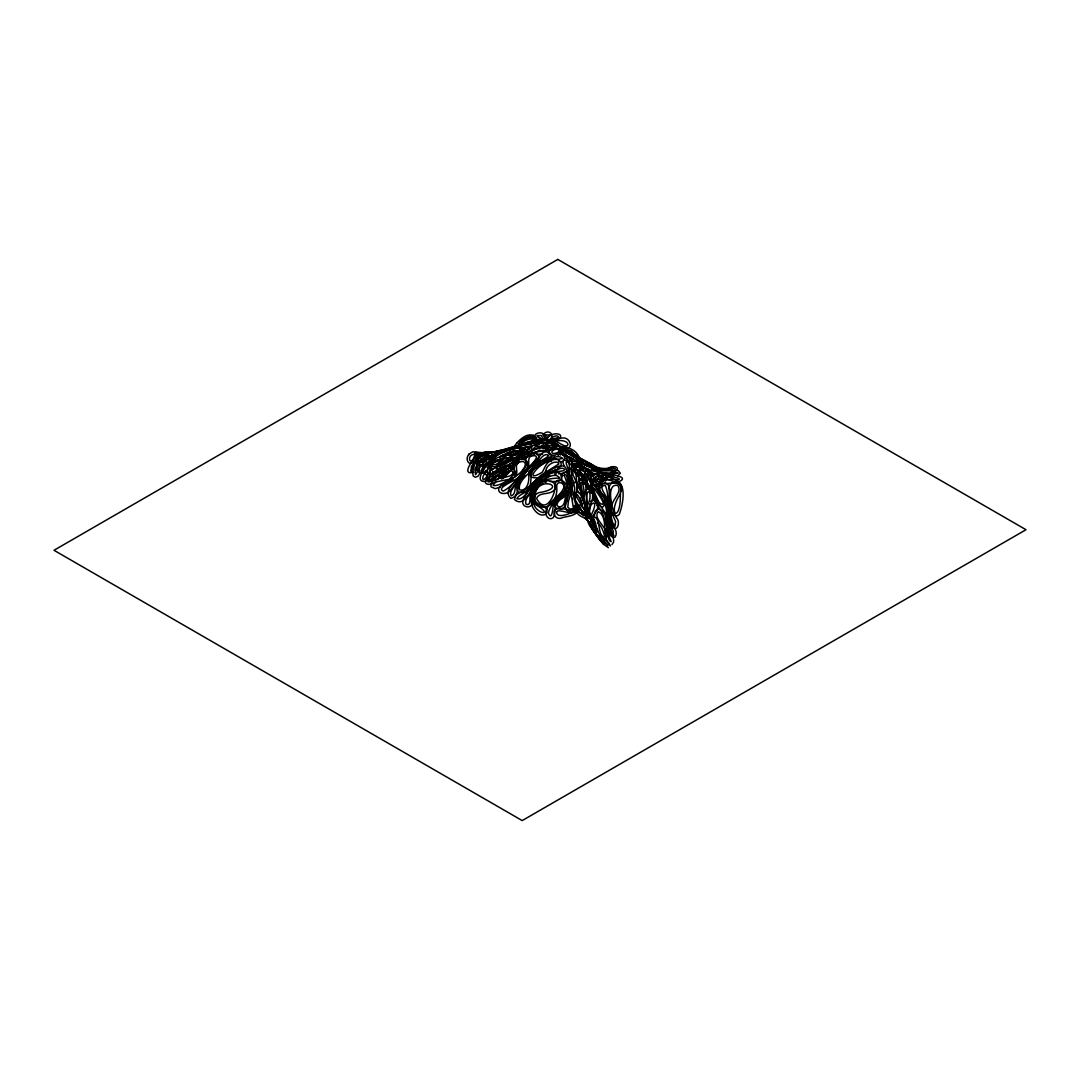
<?xml version="1.0" encoding="UTF-8"?>
<svg xmlns="http://www.w3.org/2000/svg" width="1080" height="1080" viewBox="0 0 1080 1080"><rect width="100%" height="100%" fill="white"/><g stroke="black" fill="none" stroke-linecap="round" stroke-linejoin="round"><path stroke-width="1.5" d="M577.949 484.772L577.949 482.99M531.185 498.852C529.713 482.247 548.127 477.819 559.643 478.157C553.865 467.384 524.786 490.482 534.289 503.82C558.765 517.901 530.429 513.999 533.682 498.785M533.696 499.027L535.181 491.279L539.082 485.865M491.683 479.156L491.846 480.074M526.716 464.805L526.73 463.28M537.125 440.424L536.058 437.076L533.399 435.348M583.389 496.976C585.117 492.332 582.998 480.938 580.676 482.517C582.755 495.761 586.899 509.49 591.583 522.234M545.508 440.276L544.604 437.13L545.022 438.075M548.019 441.342C549.639 437.333 558.117 439.493 558.279 436.523C557.091 435.186 551.772 435.861 550.476 440.046C544.685 442.706 560.169 437.373 562.774 438.021C569.93 436.846 574.317 449.631 564.975 448.295M576.139 508.532C576.923 498.825 588.357 511.164 584.942 515.727M566.676 451.008L566.541 450.036L568.539 451.818M532.413 498.272L532.521 496.53M584.226 496.733L585.198 491.225M568.566 470.435C569.687 466.695 570.145 459.459 566.325 460.35M569.498 483.3L569.255 476.401M532.332 500.054C534.384 510.516 518.724 507.924 523.706 498.893C529.457 488.308 537.678 478.643 548.519 473.094C553.068 469.868 562.883 472.784 564.813 469.57C562.639 465.723 554.715 471.123 550.922 473.054M551.596 442.058L550.031 440.343L551.421 442.517M570.672 483.975C584.928 475.821 570.483 501.93 577.125 506.075C579.987 519.129 559.697 508.451 557.105 511.367L556.551 511.866M588.033 478.103L589.207 473.364M577.476 489.051L577.611 487.499M609.026 488.228L609.741 508.694L615.6 521.411L615.033 526.217L612.738 522.842L611.321 517.698L609.917 490.212L608.135 484.704L605.286 482.693L600.467 483.84L599.062 487.12L599.832 490.86M563.031 451.926C558.927 449.685 563.072 445.392 565.245 449.766M563.652 448.983L563.369 449.915M549.248 441.058L551.57 441.41L550.192 442.395M550.706 442.274C555.066 437.4 562.707 447.782 567.446 445.621C570.321 441.558 559.278 438.575 555.026 442.085M546.804 440.046L545.508 434.862L545.562 435.861L545.535 435.092L549.625 434.795L546.089 439.223L533.696 440.546L531.333 441.707L531.387 443.313M611.199 468.005L611.563 467.06L610.457 467.924M567.675 487.836L568.526 479.736L566.757 471.19M540.932 441.139C541.499 437.738 536.382 440.478 539.419 441.909M526.716 464.454C521.856 473.445 513.23 485.987 503.28 491.117C495.302 487.877 515.16 480.978 518.67 477.131M574.02 495.207C581.351 479.331 588.856 525.407 587.371 516.767C585.346 509.18 579.528 503.483 576.612 496.382C575.897 489.577 582.457 503.105 582.363 507.209M563.018 450.036L564.935 448.862L576.761 456.489M568.364 490.145L568.782 487.728M621.162 491.792C625.455 482.72 609.768 477.927 608.999 488.336M477.185 465.399L475.214 472.406L475.551 474.741L477.468 471.731L476.28 461.93L478.535 457.88L481.329 455.8L518.238 445.419L519.926 446.472M566.352 488.795C568.876 484.475 567.324 471.285 564.03 475.483M568.094 491.616L567.202 495.572M477.387 464.198L477.738 462.321M566.784 471.433C565.461 457.596 545.899 473.283 540.23 477.144C530.415 480.964 526.419 501.174 516.861 498.757C519.696 493.115 530.753 491.886 533.952 484.637M541.026 443.502L540.81 442.503L545.751 443.367L552.987 442.287L551.934 443.205M542.268 441.072C537.894 436.361 554.351 443.043 548.748 440.033C550.733 441.976 536.827 438.197 538.988 444.272M476.05 466.641L474.836 470.313M567.095 490.82C564.26 496.422 566.379 507.519 558.59 506.804C554.175 504.819 560.142 499.217 562.694 497.759M581.702 465.264L580.028 468.248M572.886 494.991C576.315 490.685 574.182 484.637 573.534 484.015C569.079 491.022 578.745 501.889 575.127 510.3M568.323 501.336C573.386 488.308 571.199 474.579 571.59 461.295C568.998 453.56 559.413 460.175 564.543 466.088M592.367 476.496L592.745 474.903L594.702 473.769M565.92 500.715C563.922 505.022 565.07 511.542 570.807 511.745M568.431 500.958L567.81 507.303L569.957 509.018L573.467 508.572L570.065 487.215M590.099 517.131C603.72 492.683 581.188 503.699 593.136 523.314M586.845 506.358C595.053 492.669 584.685 482.233 587.237 504.738M532.211 441.504L532.224 442.395M534.56 442.49C533.709 438.197 526.959 443.232 524.394 444.163M535.761 441.612C535.572 431.042 518.67 438.575 518.036 446.162M566.244 499.419L566.906 496.827M539.001 458.028C538.394 448.132 521.33 455.018 526.73 463.631M531.995 443.515C529.956 438.386 520.763 446.324 516.686 446.459M533.412 440.775C534.452 437.198 522.625 439.169 521.14 445.527M532.75 494.843L534.425 490.131M479.912 462.119L484.367 457.758L496.638 454.14M575.87 510.084C574.952 511.785 556.106 520.385 556.619 511.799M502.092 464.549L503.375 461.349M486.648 462.051L485.312 465.305L482.423 465.912M535.586 441.234L536.085 440.357L535.221 440.964M603.045 542.687C601.182 542.97 593.298 530.631 591.179 525.731M559.589 451.116C558.32 448.416 562.761 444.879 564.948 449.982M558.036 455.423C564.854 451.183 563.125 448.47 558.185 448.794M566.055 460.647L566.582 460.053L566.177 463.347L570.942 477.873L569.606 491.184L565.326 506.345L561.195 509.342L556.457 508.586L554.607 506.034L555.498 501.323L563.922 493.587L566.042 490.037M500.985 478.035L514.242 466.938M546.723 509.423C549.49 499.716 561.83 495.437 563.895 487.148C564.152 481.896 555.808 480.33 556.767 487.404C557.469 494.14 554.108 506.169 544.752 506.979C536.288 508.882 529.254 496.341 538.758 492.683C572.522 487.283 533.561 472.878 535.032 498.596C534.087 506.142 550.543 505.035 546.305 513.824C539.365 518.819 530.51 507.6 531.252 500.58M498.528 478.548L498.771 476.793M546.75 509.328C543.564 513.608 548.384 521.721 553.311 517.563C556.416 512.419 553.743 505.4 557.267 501.053C568.62 494.735 568.836 484.907 564.017 475.173M564.3 484.461C558.036 479.48 563.558 465.845 569.363 475.349C570.753 483.098 570.065 493.533 562.451 497.948M574.952 508.856C574.385 511.907 565.137 509.045 560.452 508.315C549.774 506.925 553.608 522.126 562.815 517.523C568.337 516.105 578.988 515.552 578.731 507.627C577.665 505.454 581.391 509.261 582.768 513.04M468.761 454.626C464.724 459 468.99 467.289 474.08 461.322M590.193 503.82L589.235 511.394L592.974 523.557M501.525 468.207L500.675 470.097C477.293 481.032 502.673 465.98 510.246 464.265M556.565 445.554L556.511 444.163L556.416 447.687M576.194 459.877L578.327 458.379L576.572 455.936M590.355 474.093L590.247 478.589L593.163 482.949M476.847 462.092L478.359 459.392M486.877 465.332L487.714 463.266M507.587 462.402L508.856 459.635M593.231 476.307C599.602 468.585 609.998 479.858 617.746 479.75C624.51 478.454 607.676 475.767 605.286 476.401M486.351 463.428L485.946 466.061M484.259 461.187L485.42 459.121M599.184 536.247C597.929 536.787 590.301 525.974 588.762 521.735M519.332 454.788L520.682 452.318M590.112 504.077C594.176 499.865 594.014 485.433 585.995 489.929M517.428 446.391L517.981 445.595L505.94 449.307M620.541 493.641C606.163 514.553 621.365 524.853 620.325 492.629C624.483 473.026 596.916 491.778 593.082 479.129M552.461 443.421C549.963 437.9 557.253 445.581 558.698 446.418L553.244 442.193M484.542 464.306L482.652 468.639L483.098 471.461M550.301 441.909L550.382 440.721L549.261 441.288M545.886 470.907C546.169 464.333 557.051 459.243 558.927 463.901L540.716 475.416L526.662 488.714L516.105 494.91L514.431 499.541C526.23 509.666 531.549 482.355 541.931 478.98M528.876 448.322L527.58 450.63M607.824 476.523L605.408 481.005M505.777 456.044L505.697 454.14M591.043 481.869L590.652 476.915L591.962 473.567M592.151 473.216L591.759 473.958M541.526 476.523L545.238 472.122M545.103 472.392L546.021 470.624M486.027 481.356C467.681 483.597 497.948 449.442 504.239 451.602C512.258 447.498 521.276 448.065 529.808 446.58C532.427 447.12 526.824 446.945 523.881 447.701M533.952 441.599L534.6 439.519L532.602 437.711M485.973 467.1L486.567 466.007M478.116 461.295L478.656 460.296M538.61 459.324L533.426 465.75M579.501 474.728L580.041 470.934M561.344 453.074L561.992 451.913M476.793 458.082L476.82 453.776L476.334 454.748M613.116 535.558L613.386 531.252L607.865 520.101L606.623 504.873L604.301 497.975M585.927 477.779L584.159 479.21L581.256 478.332M505.13 463.307L508.302 460.094L512.892 458.811M469.125 454.032L472.892 451.724L482.504 453.411M490.307 464.549C488.673 469.706 480.695 476.294 483.179 479.628C483.935 480.317 488.97 475.808 487.566 471.771C486.648 457.326 503.685 451.507 515.106 448.7C518.319 447.444 529.713 446.945 526.27 453.141M468.558 455.004L469.341 453.668M588.803 465.129C588.681 462.024 591.03 467.397 592.758 466.911C597.24 468.923 603.936 469.355 607.554 468.666C615.452 463.293 623.363 470.057 610.889 472.271M603.734 478.872L603.329 479.615M488.808 465.291L489.699 463.82M594.459 478.805L597.577 475.673M539.014 444.461C535.788 436.226 511.65 449.82 504.589 450.225C496.287 451.507 484.407 462.726 479.939 462.429M479.48 460.714L478.602 463.685L479.763 473.486L477.94 476.334L475.24 477.265L473.162 475.929L472.689 472.122L475.443 461.282L477.387 457.799L485.014 453.695L500.472 450.333L502.376 451.562M534.506 489.834C536.355 479.925 557.348 476.01 554.89 488.957C551.097 496.004 539.244 491.089 536.585 498.514C545.832 515.943 556.416 493.83 555.309 482.76C559.602 475.416 569.417 484.029 565.799 490.428C560.399 498.069 550.274 503.132 548.37 513.081C552.123 522.207 553.136 506.034 553.487 502.956C555.512 495.626 566.892 493.209 564.745 486.095M500.486 475.781L499.986 478.413M525.339 470.502C536.49 456.314 509.49 455.261 514.229 469.894C515.916 477.806 498.812 486.702 493.196 485.487L494.276 483.314L496.787 481.734L508.005 479.507M514.809 477.252C519.899 472.122 512.879 465.007 519.291 462.186C525.514 459.648 527.081 464.67 523.206 469.139C517.712 478.008 504.806 479.601 498.677 488.322C497.529 495.369 508.451 494.681 510.773 489.618M605.232 477.819L599.157 482.207M518.076 454.424L519.305 452.682M514.364 475.605L515.565 472.406L514.161 469.166C504.09 464.832 497.732 477.954 489.901 481.761C482.814 483.354 496.544 475.295 499.257 475.2M513.418 447.431L517.199 442.651M518.954 461.228L515.889 464.94M578.34 481.518L579.717 480.101L582.552 480.168L585.806 484.448L586.737 504.846L591.084 520.695M558.536 473.769L564.111 473.189L566.582 471.717M566.379 471.987L567 471.177M511.785 488.376L516.902 481.748M601.263 475.646C593.77 480.573 597.038 481.653 603.194 476.388M519.305 461.349L515.984 465.345M511.637 460.242L512.379 459.324M512.5 467.748L513.149 466.938M518.576 462.065L516.415 464.643M606.096 477.617L601.331 482.423M516.888 446.945L521.397 441.95M475.2 460.256L476.159 459.135M601.182 487.175L602.127 484.677M535.194 486.756C532.211 491.764 523.841 498.677 526 504.144C531.36 506.844 529.335 497.016 530.293 494.235C528.957 484.11 564.071 459.796 561.357 480.046L558.05 481.37L550.246 481.626M487.134 480.479C492.925 474.08 487.107 463.846 495.896 459.608M559.399 451.44C550.881 457.043 548.006 449.334 559.157 448.848M511.259 470.07L503.712 477.86M530.928 448.862C539.028 436.739 497.839 453.425 496.733 454.572C488.781 456.759 486.095 467.924 481.14 471.326C480.492 471.339 483.962 464.089 487.539 463.023M524.826 472.892C532.386 468.45 525.609 458.352 531.131 456.151C543.78 453.249 530.24 465.858 525.407 470.124C521.046 477.617 500.971 489.834 510.867 498.339C521.626 496.085 514.688 479.939 525.082 475.632M487.458 475.173L487.337 477.968M509.652 471.056L503.766 476.969M484.178 472.433L485.217 471.312M508.761 467.788L510.921 465.467M524.786 474.431C520.938 480.29 507.357 490.415 511.286 495.869C517.414 494.019 513.04 481.91 519.656 477.927C527.486 469.436 535.343 461.768 541.957 453.357C546.845 448.74 555.971 455.936 548.195 459.621M522.653 449.928L512.001 452.048L499.702 457.151M473.823 471.947C457.515 478.049 478.643 446.89 487.944 453.006M516.848 463.712L518.468 461.983M489.618 468.774L490.252 468.099M491.603 470.354L492.521 469.625M522.531 473.661L524.232 471.893M514.688 466.776L511.907 469.544M517.091 442.773C521.168 438.318 527.216 433.134 533.696 435.429M528.66 471.893L531.792 468.747M534.155 466.479C538.974 462.078 543.011 451.899 548.775 455.315C546.062 459.594 530.01 464.657 525.38 473.135C518.292 476.199 510.692 495.95 524.408 491.981C535.761 487.323 526.298 472.027 536.733 467.343M602.289 478.13L603.342 477.05M536.031 485.784L538.758 483.084M580.028 465.035L576.153 466.925M502.713 460.431L500.499 462.591M477.131 459.392L471.407 466.304L471.029 471.177M543.105 448.632C548.424 438.156 527.634 445.757 526.365 451.521C518.198 456.003 497.637 468.666 492.237 466.506M514.539 466.344L511.515 469.098M590.976 473.121L591.692 472.46M599.778 480.438L600.912 479.385M496.989 479.669C500.89 476.118 507.357 468.95 512.568 471.15C515.606 480.357 488.862 474.431 491.063 486.864L495.18 488.632L500.351 487.04M550.206 445.23C555.836 446.405 553.838 439.925 552.393 443.34M507.992 452.655L504.819 455.193M508.639 455.49L514.067 450.995M500.756 461.038L495.909 464.549L491.63 464.724M583.7 466.493L582.984 469.706M480.303 459.702L481.356 458.784M502.889 473.864L498.596 477.374M599.427 485.339L596.565 486.891M510.921 470.394C506.966 473.472 500.688 479.885 501.565 476.28M537.503 481.221L542.349 477.333M539.744 482.247L549.612 475.349M513.527 478.643L502.092 486.068M507.816 469.274L510.705 466.884M495.923 480.654C493.709 485.636 481.518 486.068 486.567 478.994C496.584 473.688 506.399 467.883 515.282 460.553C524.637 453.519 535.883 451.602 547.128 450.644C547.452 449.685 536.639 450.644 533.358 453.317M521.289 442.058L527.904 437.792L532.886 437.792M508.356 468.356L509.882 467.14M574.128 455.342L575.829 455.166L584.293 460.944M499.027 478.076L509.895 470.381M611.928 544.671L613.697 541.957L613.535 538.92L609.768 531.104L605.624 513.554L598.212 502.457L591.773 488.66L580.568 475.578L580.068 471.974L583.173 474.538L590.652 489.51M508.68 467.276L511.137 465.386M478.251 458.433L479.372 457.569M596.201 529.726L595.647 531.077L586.643 519.332M608.823 469.206L609.701 468.545M501.228 474.12L502.362 473.269M548.289 452.898C554.121 445.055 535.532 447.728 532.224 451.076C516.402 453.033 504.94 474.228 492.521 471.663M499.838 463.185L496.476 465.251M500 466.182L510.084 457.637M486.284 458.123L487.431 457.339M502.7 473.013L515.025 463.739M540.216 484.866L543.145 483.017M543.348 476.618L548.181 473.351M509.018 457.637L496.76 466.938M496.287 475.956L492.777 477.752M547.493 441.288C557.132 436.617 548.721 427.275 542.984 434.849C548.856 443.394 537.53 436.617 541.917 440.316M526.581 454.41L535.14 447.026L538.475 446.026L542.43 446.769L542.376 445.892L523.733 454.127L504.603 464.252L492.561 468.99L489.726 471.272L488.795 474.066L490.428 476.388L493.533 476.564M512.433 456.03L521.249 450.212M520.209 450.32L510.557 456.597M512.636 464.292L514.715 462.915M504.374 457.488L497.489 460.175M520.236 449.847L515.619 452.817M545.764 476.253L547.803 474.903M599.4 488.511L600.399 487.85M541.296 439.25L539.933 441.045M510.111 453.897L512.325 452.466M536.855 465.885C531.252 471.474 516.605 481.68 519.71 489.956C527.445 491.387 529.592 481.1 528.646 474.538C532.778 462.983 547.061 458.163 557.577 454.086C565.933 451.994 567.702 463.644 558.59 461.484M574.817 510.597L572.265 511.677M536.922 444.123L537.867 440.6L533.277 441.005M537.664 466.614L544.293 462.834M537.894 465.251L539.973 463.968M509.787 456.273L513.81 453.924M512.339 451.913L514.31 450.698M513.635 454.032L515.794 452.709M590.234 501.417C596.754 496.895 600.183 508.761 595.39 512.555C589.613 517.739 593.946 524.88 597.2 530.699M512.514 451.805L504.387 456.3M516.672 462.672L518.36 461.66M552.258 442.651L553.662 442.463L556.47 444.636M553.918 444.555C554 445.73 543.145 446.702 547.898 447.228C555.822 450.306 553.311 437.994 560.952 447.917M506.277 457.272L492.683 461.97M498.865 472.595L500.013 471.906M503.024 478.373L501.579 479.034M557.537 468.396C565.178 465.858 559.467 457.124 553.149 459.837C546.291 460.755 544.563 468.909 542.187 472.244C521.707 484.826 540.716 459.877 551.556 461.444M576.139 467.991L576.936 465.197M549.423 472.675L553.19 470.637M517.414 459.365L519.467 458.257M522.815 455.558L524.245 454.802M545.967 461.983C550.827 459.324 558.104 453.614 562.518 458.568C564.003 457.758 558.104 460.12 555.134 458.771C544.604 455.396 514.971 480.695 539.892 477.576M553.149 449.483L555.471 448.483M498.825 474.377L495.248 476.064M544.995 461.363L546.642 460.512M511.704 448.092L508.032 449.739M521.235 458.244L524.894 456.381M530.24 442.233L531.495 441.599M530.739 442.179L531.968 441.558M522.936 458.244L530.563 454.599M523.395 458.906L528.917 456.219M513.297 447.687L514.593 447.053M554.445 469.962L556.011 469.179M512.892 451.089L506.196 453.843M509.909 478.872L511.663 478.008M507.492 457.569L491.468 463.361M482.612 457.974L497.988 453.573M494.6 477.819L495.558 477.36M513.769 447.808L515.174 447.134M500.148 456.219L514.485 450.995L529.524 449.334M592.096 516.415C601.047 516.483 597.213 531.414 602.573 536.476C607.176 540.743 601.911 524.596 597.591 523.165M508.964 449.712L511.933 448.362M508.99 450.117L510.395 449.469M528.552 454.626L531.333 453.398M503.024 466.722L506.345 465.251M483.098 473.216C469.949 473.918 488.579 457.394 492.737 456.246C506.25 448.322 521.896 444.893 537.233 442.8M516.996 446.594L518.549 445.919M589.856 523.341C590.099 531.455 609.417 547.911 596.727 529.942M550.139 442.058L553.136 441.423M499.635 467.991L501.889 467.14M501.889 450.536L513.121 447.606M506.439 453.37L509.868 452.088M617.571 475.862L620.365 473.269L618.273 470.583L602.816 470.961L596.106 469.692L562.221 454.424L562.558 453.438L572.319 459.149M515.808 446.472L530.024 442.085L529.673 443.327M538.245 450.657L540.081 450.009M484.178 456.638L485.055 456.327M520.02 445.351L522.221 444.677M611.226 470.232L612.63 469.76M540.905 442.894L539.055 443.408M556.052 440.775C570.226 432.851 547.182 430.124 546.831 441.18M604.301 540.189C614.628 531.239 590.936 519.372 598.361 511.718C608.985 516.956 601.034 537.017 609.579 544.793M491.022 457.69L480.843 460.458L482.247 462.942M600.656 485.014L599.117 485.042L597.983 483.543M530.726 455.504L534.398 454.626M483.111 464.44C479.21 467.019 475.281 462.092 478.683 458.96C485.892 451.926 497.057 452.318 505.967 449.294M494.343 479.898L491.549 480.168L488.619 479.034M502.173 451.994L503.928 451.494M496.26 469.017L497.948 468.545M502.754 454.856L505.062 454.221M583.781 513.459C586.44 514.269 579.649 508.046 577.463 510.246C575.276 514.957 582.903 516.902 585.913 518.846C594.135 514.202 597.47 536.679 586.737 519.062M498.339 451.454L495.774 452.048M538.637 440.019C544.874 439.709 542.7 438.858 541.39 435.524L536.99 435.591L540.04 438.237L538.164 437.4M544.793 482.382L546.494 481.95M498.865 453.249L492.062 454.721M492.561 456.732L481.262 459.378M487.404 455.706L489.226 455.315M536.949 445.554L535.262 445.892M549.329 445.406L541.863 445.635M493.938 460.931L495.68 460.593M586.238 516.699C586.386 515.97 572.144 507.519 581.877 514.431M471.258 471.123C473.202 464.522 478.507 448.376 493.371 452.345M517.698 457.286C509.369 457.961 493.29 457.758 492.102 466.317M493.911 456.017L484.799 456.597M492.75 455.774L485.757 456.327M536.909 442.395L539.177 442.085M542.376 443.219L548.775 443.367M551.826 449.834L549.49 450.036M551.812 442.517L553.23 442.341M492.413 476.982L493.911 476.793M526.784 446.864L531.117 446.391M536.612 443.799L534.168 443.988M499.487 477.077L500.27 477.09M554.688 473.971L556.578 473.823M540.662 439.398C543.456 438.831 540.095 439.695 541.863 441.275M587.169 485.487L586.062 485.474M542.727 454.073L536.369 454.41M555.782 446.135L554.81 445.986L555.903 446.783M493.587 454.856L491.94 454.937M567.567 451.629L570.672 452.277L576.855 456.138M614.858 469.166C616.397 469.017 614.628 467.208 611.942 469.463C604.031 471.717 593.285 468.896 585.995 464.319C579.677 463.671 563.355 444.569 560.642 455.018M608.432 547.695L603.099 544.037L595.013 532.008M592.974 523.449C591.03 526.946 588.249 520.142 585.063 517.846M558.698 446.418C566.528 446.472 575.829 449.091 579.042 457.083M579.299 460.471C578.583 458.177 585.751 462.591 589.734 463.374C597.051 469.422 607.379 469.341 613.359 467.033M560.061 447.39L571.226 450.725L577.746 457.272M599.171 473.026C606.163 473.081 629.208 472.541 611.793 473.62C605.327 479.466 561.182 447.647 574.088 468.437M578.961 463.82C581.364 468.801 573.588 462.443 573.561 463.955C574.479 467.492 583.983 469.152 588.924 469.287C591.745 473.175 637.295 474.741 617.49 482.274C610.349 481.896 601.074 474.323 595.904 476.604C594.149 479.871 598.914 483.962 602.87 481.14C628.02 472.487 624.753 499.108 619.299 514.377C613.953 520.02 608.971 508.545 612.131 504.131C613.98 498.19 622.161 491.252 617.733 485.46C605.07 482.571 611.914 512.568 617.476 519.115C619.407 522.248 618.381 530.766 613.359 527.931C604.962 519.601 611.105 506.088 605.003 496.679C597.335 489.726 595.904 479.196 590.288 471.258C583.862 466.952 583.511 477.482 587.331 480.452M573.926 463.455L575.276 463.469M599.859 535.774L600.804 536.004L600.048 535.41M613.683 476.186L605.259 475.483M535.599 444.407L536.801 444.433M485.325 453.37C482.207 452.534 470.34 450.441 475.902 456.584M602.06 472.689L604.355 472.784M554.661 455.936L549.895 454.073M597.942 471.042L600.453 471.339M475.308 454.383C465.534 453.506 470.151 469.274 474.728 455.233M503.077 455.693L503.591 455.544M476.591 454.694L479.101 455.112M596.471 529.619L596.875 529.632M587.75 520.007C588.249 530.334 606.056 538.07 593.001 523.989M543.226 442.206L547.007 442.8M595.296 489.848L592.569 489.186M483.502 453.884L480.587 453.317M599.792 485.96L595.593 484.69M594.459 489.321L592.029 488.241M547.155 449.658L548.681 449.982M492.966 469.368C480.29 459.621 508.775 453.33 515.484 455.112C518.954 455.544 525.299 450.738 524.651 451.292C522.625 450.671 520.641 448.929 524.34 451.373M601.412 475.605L603.315 476.037M476.807 455.004L478.872 455.49M479.237 452.993L475.281 452.412L474.674 455.126M539.649 438.062L543.848 440.033M476.807 454.694L478.454 455.112M575.019 463.469L590.382 471.163M595.283 471.231L598.671 472.149M589.545 488.43L585.832 486.351M566.622 450.171L573.426 453.384M599.562 475.16L588.33 471.757L575.707 469.436M604.274 542.038L600.993 537.165M595.067 470.394L591.745 469.179M585.873 462.443L586.994 462.82M514.876 455.382C514.094 454.221 522.815 452.088 520.898 453.789M513.216 457.488L514.08 457.799M568.904 459.932L572.913 461.471M580.986 463.415L587.52 465.048M493.371 474.876L490.955 473.594M554.945 444.002L560.223 446.526M487.769 476.172L484.083 473.256M613.953 535.491C604.355 522.923 611.456 500.472 605.381 485.541C595.471 485.365 610.214 498.812 609.147 504.563C609.998 511.663 608.648 519.723 613.13 525.852C615.64 528.903 617.665 533.655 615.019 537.233C606.865 538.218 607.635 523.368 606.123 517.874C609.242 501.795 595.796 491.846 591.516 477.968C588.425 470.151 584.563 472.095 589.532 479.25C592.529 487.539 612.698 498.366 602.343 507.33L597.996 504.765M537.449 439.803C528.026 434.255 545.09 428.504 544.806 437.576M540.108 442.071C544.59 439.304 529.524 441.666 533.642 442.139M482.22 465.818L479.898 464.184M598.941 468.45C596.295 467.951 585.495 458.595 587.25 465.912M576.774 463.091L587.844 468.976M588.344 463.415L589.802 464.171M588.762 465.723L589.667 466.195M521.276 450.887L523.152 452.695M573.183 458.906L569.241 456.516M581.067 461.295L583.754 462.794M591.854 467.397L593.096 468.058M597.78 468.356C595.957 467.573 571.037 450.063 579.636 462.632M583.632 515.727L582.66 515.093M569.187 451.292C565.434 449.631 563.423 448.646 560.034 446.418C555.917 446.337 546.44 448.835 550.085 454.343M598.01 469.058L595.512 467.573M566.46 452.655L574.007 457.151M570.47 452.075L573.777 454.275M588.978 488.646L587.399 486M592.785 465.899L594.189 466.763M575.262 457.745L576.207 458.325M561.141 449.685L560.777 449.577M595.094 531.441L596.079 532.076M552.514 444.731L554.715 446.432M586.116 518.981L585.374 518.117M586.211 519.048L585.441 517.887M554.445 445.811L553.46 445.446L554.283 446.067M575.37 458.136C579.11 457.961 563.18 450.913 563.585 448.74M487.701 473.296L485.433 470.448M522.45 453.006L519.656 450.819M552.326 444.474L555.026 446.553M500.796 477.482L500.405 477.144M601.695 540.04C605.259 541.728 610.902 549.086 606.137 543.713M545.657 448.956C541.188 442.894 556.403 440.37 558.873 446.229M560.345 450.725L558.414 448.996M577.098 456.327L575.991 455.342L576.329 456.07M577.233 474.944L573.656 469.894M572.454 454.626L573.615 455.774M578.327 476.739L585.185 484.461M558.239 449.118L560.129 451.494M582.525 482.787L583.7 483.962M571.361 460.89L572.657 462.213M600.642 538.056L601.722 539.177M557.604 449.024L560.439 451.967M606.015 543.429L600.993 536.841M580.298 474.498L587.048 481.518M585.036 484.313L591.327 493.155M579.514 473.269C584.186 477.212 584.55 478.71 582.633 473.864M591.043 521.626L591.881 522.572M600.332 534.978L608.837 542.875L610.308 546.035M596.133 528.917L593.325 525.258M582.188 482.544L583.389 483.921M561.614 450.374L562.37 451.264M579.163 478.278L580.19 479.493M565.677 449.752L565.569 449.995M571.28 461.457L572.332 462.753M601.398 537.503C612.698 556.011 591.111 531.428 591.678 526.23M577.598 474.944L574.304 469.409M590.571 485.163C594.405 487.526 609.984 509.369 599.994 503.199C595.863 501.08 584.469 456.921 577.368 473.594M592.312 484.92L592.893 485.663M567.054 455.625L567.958 456.813M577.004 474.525L573.399 469.476M599.454 534.978L600.426 536.288M565.11 453.668L566.649 455.733M580.514 480.425L578.975 478.319M542.038 440.478L542.322 441.194M579.082 478.467L580.176 479.966M569.471 462.956L566.69 458.919M591.179 482.936L591.948 484.029M577.395 475.902L573.048 469.53L573.939 470.88M603.261 496.382L600.764 492.642M566.784 459.851L569.552 463.955M577.246 475.835L573.17 469.517M567.135 460.08L569.875 464.13M596.97 505.305C606.393 515.038 605.907 530.78 611.159 541.634C603.882 539.433 611.969 510.867 597.983 509.193L595.188 511.056L594.338 516.389M567.473 461.038L569.943 464.805M573.318 464.063L574.601 466.195M568.917 463.252L566.838 460.12M574.722 471.933L577.031 475.483M559.008 449.888L559.44 450.589M595.31 531.968L596.241 533.493M596.66 529.214L597.551 530.78M575.249 500.081L582.62 511.812M574.223 482.949L570.713 475.875M596.903 503.091L591.854 491.819M595.971 503.645L592.542 495.963M592.501 527.31L593.312 528.93M593.46 524.624L594.243 526.203M593.946 525.123L594.81 526.892M595.796 527.58L593.757 522.49L593.69 518.157L593.096 518.67L595.134 521.573L596.903 529.146M592.691 523.449L589.167 514.026L587.318 504.549M582.323 476.726L581.054 472.365M587.655 474.768L588.114 475.875M565.043 455.949L564.476 454.505M588.951 518.251L580.865 491.913L573.062 474.917L572.711 469.3L575.788 472.338L576.909 483.651M584.051 474.998L586.44 482.315M576.734 488.255L578.489 492.791M586.94 475.376L587.345 476.496M589.113 518.144L580.055 487.08L578.178 471.474L574.979 467.384L572.103 466.844L569.943 469.004L569.781 472.338M584.28 512.73L584.995 515.038M580.298 497.745L582.417 505.264M585.279 512.717L586.022 515.174M574.304 505.413L574.979 508.518M589.154 478.94L589.599 480.546M586.683 479.52L587.115 481.113M584.563 512.163L585.225 514.566M583.902 513.311L584.253 514.661M577.165 485.663L577.598 487.714M580.743 468.639L580.217 464.846M584.726 507.911L585.131 509.936M581.864 469.098L581.472 465.21M585.387 508.221L585.873 510.84M576.707 465.467L577.058 467.384M512.069 456.314L511.947 455.152M587.129 514.08L586.589 509.841M583.065 467.249L583.2 468.139M558.806 449.456L558.751 448.538M587.169 475.794L587.371 477.252M568.62 472.23L568.863 474.093M577.854 465.197L578.07 466.965M572.751 498.245L572.927 499.77M584.064 466.844L584.159 467.708M479.871 461.74L479.979 462.834M574.007 495.518L574.128 496.935M584.24 498.757L584.361 500.783M587.399 510.179L587.493 512.217M561.519 475.052L561.587 476.685M531.198 499.082L531.265 500.81M531.158 442.152L531.171 442.841M554.594 445.621L554.445 446.351L554.445 445.635M514.485 455.315L514.485 455.315M543.2 439.317L543.2 439.317M559.805 450.725L559.197 451.805L559.805 450.725M557.807 259.416L54 550.287L522.194 820.584L1026 529.713L557.807 259.416M563.733 449.226L563.504 448.497L563.733 449.226"/></g></svg>
